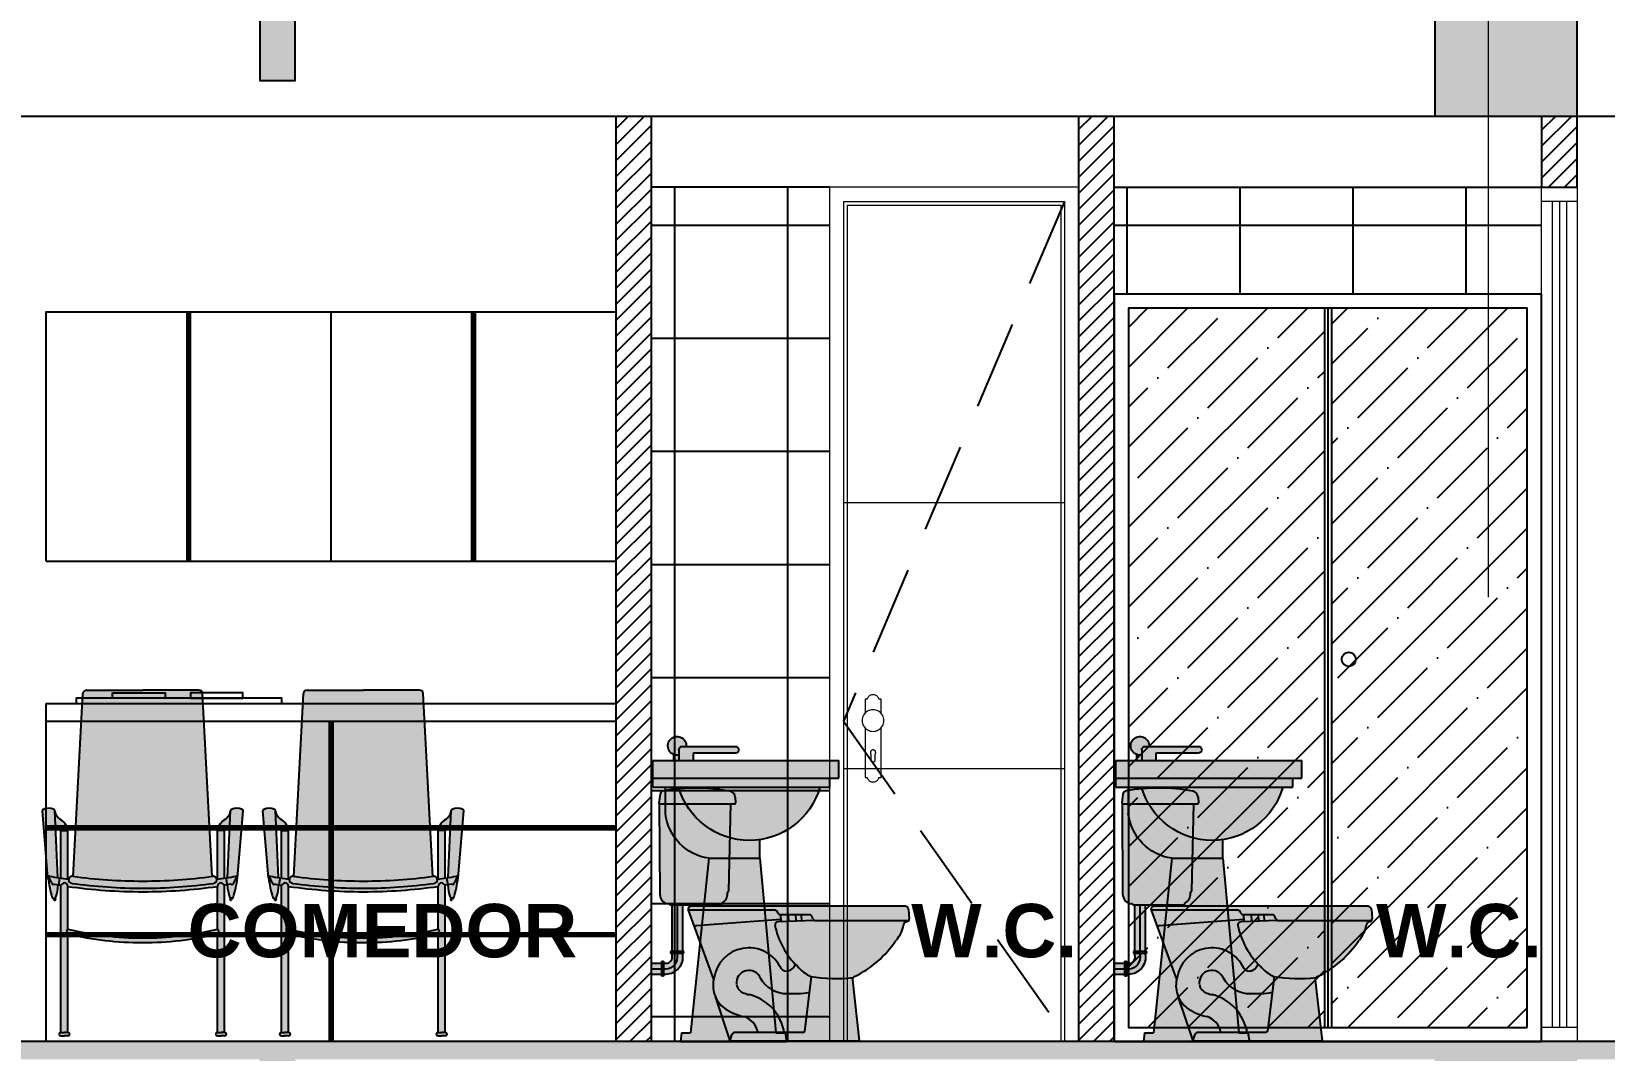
# Model space of a CAD drawing. Header units: metres. Extents: x 2750 to 2938, y 1259 to 1403.
# Drawn here: x 2896.999 to 2901.417, y 1381.647 to 1384.509 of the extents above; entities that cross this region are included whole.
import ezdxf

# ---------------------------------------------------------------- set-up
doc = ezdxf.new("R2010")
doc.units = ezdxf.units.M
doc.linetypes.add('ACAD_ISO10W100', pattern=[18, 12, -3, 0, -3])
doc.linetypes.add('HIDDEN', pattern=[0.375, 0.25, -0.125])
for name, color, linetype in [('0- Mobiliario', 1, 'Continuous'), ('255', 255, 'Continuous'), ('4', 6, 'Continuous'), ('HA', 8, 'Continuous'), ('HATCH', 250, 'Continuous'), ('MUEBLE', 250, 'Continuous'), ('MUEBLES', 1, 'Continuous'), ('MURO', 5, 'Continuous'), ('MUROP2', 1, 'Continuous'), ('PROY', 8, 'HIDDEN')]:
    doc.layers.add(name, color=color, linetype=linetype)
for name, color, linetype, lineweight in [('03-BLK.VENTANAS', 8, 'Continuous', 0), ('A-EJES', 57, 'ACAD_ISO10W100', 0), ('ARQ - Ventanas', 2, 'Continuous', 0), ('COTAS 75', 2, 'Continuous', 0), ('LF TEXTOS', 4, 'Continuous', 18)]:
    doc.layers.add(name, color=color, linetype=linetype, lineweight=lineweight)
doc.layers.add('ARQ - Fondo Secc', color=252, linetype='Continuous', lineweight=9, true_color=0x94948f)
doc.styles.get("Standard").update_dxf_attribs({"font": 'Arial.ttf'})
pattern_1 = [(90, (148.30322, 61.89457), (-0.3175, 1e-16), []), (180, (148.30322, 61.89457), (-1e-16, -0.3175), [])]
pattern_2 = [(45, (148.30322, 61.89457), (-0.1122532015, 0.1122532015), []), (45, (148.41548, 61.89457), (-0.1122532015, 0.1122532015), [0.1984375, -0.0396875, 0, -0.0396875])]
pattern_3 = [(45, (148.303224, 61.894568), (-0.0224506403, 0.0224506403), [])]

# ---------------------------------------------------------------- blocks, each defined once
blk = doc.blocks.new('LAVAMANASA')
at = {"true_color": 0xffffff, "transparency": 33554687}
h = blk.add_hatch(color=7, dxfattribs=at)
h.dxf.hatch_style = 1
h.paths.add_polyline_path([(-240.3316, -380.1862), (-240.854, -380.1862), (-240.854, -380.2362), (-240.3316, -380.2362)])
h.paths.add_polyline_path([(-240.4046, -380.1567, 0.414214), (-240.4146, -380.1467), (-240.5634, -380.1467, 0.399638), (-240.5734, -380.1562, 0.399638), (-240.5634, -380.1657), (-240.4446, -380.1657), (-240.4446, -380.1862), (-240.4046, -380.1862)])
h.paths.add_polyline_path([(-240.4257, -380.1467), (-240.4146, -380.1467, -0.414214), (-240.4046, -380.1567), (-240.4046, -380.171, 2.887828)])
h.paths.add_polyline_path([(-240.3898, -380.1694, -0.146621), (-240.4046, -380.171), (-240.4046, -380.1862), (-240.3898, -380.1862)])
h.paths.add_polyline_path([(-240.4044, -380.2612), (-240.801, -380.2612, 0.756747)])
h = blk.add_hatch(color=7, dxfattribs=at)
h.dxf.hatch_style = 1
h.paths.add_polyline_path([(-240.3316, -380.2362), (-240.829, -380.2362), (-240.829, -380.2612), (-240.3316, -380.2612)])
h = blk.add_hatch(color=7, dxfattribs=at)
h.dxf.hatch_style = 1
h.paths.add_polyline_path([(-240.3672, -380.3362), (-240.3672, -380.2612), (-240.4044, -380.2612, -0.376925), (-240.6327, -380.4091), (-240.6327, -380.4612), (-240.489, -380.4612, 0.33562)])
h = blk.add_hatch(color=7, dxfattribs=at)
h.dxf.hatch_style = 1
h.paths.add_polyline_path([(-240.489, -380.4612), (-240.6327, -380.4612), (-240.6776, -380.9512), (-240.703, -380.9512), (-240.7075, -380.9762), (-240.4098, -380.9762), (-240.4124, -380.9512), (-240.4376, -380.9512)])
at = {"layer": 'MUROP2', "transparency": 33554687}
for p, q in [((-240.4146, -380.1467), (-240.5634, -380.1467)), ((-240.854, -380.2362), (-240.854, -380.1862)), ((-240.3316, -380.1862), (-240.854, -380.1862)), ((-240.5634, -380.1657), (-240.4446, -380.1657)), ((-240.4446, -380.1657), (-240.4446, -380.1862)), ((-240.4046, -380.1567), (-240.4046, -380.1862)), ((-240.3898, -380.1694), (-240.3898, -380.1862)), ((-240.3316, -380.2612), (-240.3316, -380.1862)), ((-240.3316, -380.2362), (-240.854, -380.2362)), ((-240.829, -380.2612), (-240.829, -380.2362)), ((-240.3316, -380.2612), (-240.829, -380.2612)), ((-240.3672, -380.3362), (-240.3672, -380.2612)), ((-240.6327, -380.4612), (-240.6327, -380.4091)), ((-240.6327, -380.4612), (-240.6776, -380.9512)), ((-240.489, -380.4612), (-240.6327, -380.4612)), ((-240.489, -380.4612), (-240.4376, -380.9512)), ((-240.703, -380.9512), (-240.7075, -380.9762)), ((-240.6776, -380.9512), (-240.703, -380.9512)), ((-240.4124, -380.9512), (-240.4376, -380.9512)), ((-240.4124, -380.9512), (-240.4098, -380.9762)), ((-240.4098, -380.9762), (-240.7075, -380.9762))]:
    blk.add_line(p, q, dxfattribs=at)
for centre, radius, start, end in [((-240.5634, -380.1567), 0.01, 90, 180), ((-240.5634, -380.1557), 0.01, 180, 270), ((-240.3998, -380.1454), 0.026, 259.2545, 182.8545), ((-240.4146, -380.1567), 0.01, 0, 90), ((-240.6027, -380.2052), 0.206, 195.767, 344.233), ((-240.5107, -380.3182), 0.1447, 278.6237, 352.8348)]:
    blk.add_arc(centre, radius, start, end, dxfattribs=at)
blk = doc.blocks.new('SANI')
at = {"true_color": 0xffffff, "transparency": 33554687}
h = blk.add_hatch(color=7, dxfattribs=at)
h.dxf.hatch_style = 1
h.paths.add_polyline_path([(-294.7769, -405.9903), (-294.9753, -405.9903, -0.139177), (-294.9766, -405.9899), (-294.9748, -406.2471, 0.412108), (-294.9506, -406.2711), (-294.9484, -406.2711, 0.414214), (-294.9456, -406.2739), (-294.8043, -406.2739, 0.414214), (-294.8015, -406.2711), (-294.8015, -406.2713, -0.288345), (-294.7999, -406.2687, 0.282447), (-294.7862, -406.2475), (-294.786, -406.2401, -0.317837), (-294.7841, -406.2375, 0.317837), (-294.7822, -406.2349)])
h.paths.add_polyline_path([(-294.7638, -405.9717, 0.342108), (-294.779, -405.9548, 0.087908), (-294.9656, -405.9537, 0.330616), (-294.9749, -405.9635), (-294.9779, -405.9874, 0.450942), (-294.9753, -405.9903), (-294.7769, -405.9903), (-294.7653, -405.9903, 0.435282), (-294.7627, -405.9875)])
h = blk.add_hatch(color=7, dxfattribs=at)
h.dxf.hatch_style = 1
h.paths.add_polyline_path([(-294.9111, -406.2739), (-294.9261, -406.2739), (-294.9261, -406.405), (-294.9111, -406.405)])
h.paths.add_polyline_path([(-294.9111, -406.4127), (-294.9111, -406.41), (-294.9261, -406.41), (-294.9261, -406.4141, -0.474393), (-294.9583, -406.4534), (-294.9648, -406.4534), (-294.9648, -406.4684), (-294.9583, -406.4684, 0.463842)])
h.paths.add_polyline_path([(-294.9261, -406.4141), (-294.9261, -406.41), (-294.9411, -406.41), (-294.9411, -406.4158, -0.496717), (-294.9583, -406.4384), (-294.9648, -406.4384), (-294.9648, -406.4534), (-294.9583, -406.4534, 0.474393)], flags=17)
h.paths.add_polyline_path([(-294.9698, -406.4384), (-295, -406.4384), (-295, -406.4534), (-294.9698, -406.4534)])
h.paths.add_polyline_path([(-294.9698, -406.4534), (-295, -406.4534), (-295, -406.4684), (-294.9698, -406.4684)])
h.paths.add_polyline_path([(-294.9261, -406.2739), (-294.9411, -406.2739), (-294.9411, -406.405), (-294.9261, -406.405)])
h = blk.add_hatch(color=7, dxfattribs=at)
h.dxf.hatch_style = 1
h.paths.add_polyline_path([(-294.2868, -406.2781), (-294.6637, -406.2781), (-294.8877, -406.2781, 0.508435), (-294.8957, -406.2892), (-294.653, -406.2892, -0.303128), (-294.6452, -406.2944), (-294.6443, -406.2967, 0.303128), (-294.6365, -406.3019), (-294.5558, -406.3019, -0.303128), (-294.548, -406.3071), (-294.5454, -406.3134, 0.303128), (-294.5375, -406.3186), (-294.2768, -406.3186, 0.18576), (-294.2752, -406.3135), (-294.2771, -406.2869, 0.402704)], flags=16)
h.paths.add_polyline_path([(-294.8877, -406.2781), (-294.6637, -406.2781), (-294.2868, -406.2781, -0.402704), (-294.2771, -406.2869), (-294.2752, -406.3135, -0.18576), (-294.2768, -406.3186), (-294.5375, -406.3186, -0.079866), (-294.5402, -406.3182), (-294.644, -406.3219, 0.458511), (-294.6519, -406.3319, 0.154359), (-294.589, -406.4467, 0.108209), (-294.5517, -406.4753, 0.068905), (-294.4327, -406.4783, 0.203052), (-294.4346, -406.4846), (-294.4154, -406.6565), (-294.7727, -406.6565), (-294.7779, -406.6565), (-294.8195, -406.532, -0.153577), (-294.8243, -406.4842), (-294.8957, -406.2892), (-294.8957, -406.2892, -0.508435)])
h = blk.add_hatch(color=7, dxfattribs=at)
h.dxf.hatch_style = 1
h.paths.add_polyline_path([(-294.2771, -406.2869, 0.402704), (-294.2868, -406.2781), (-294.6637, -406.2781), (-294.8877, -406.2781, 0.508435), (-294.8957, -406.2892), (-294.653, -406.2892, -0.303128), (-294.6452, -406.2944), (-294.6443, -406.2967, 0.303128), (-294.6365, -406.3019), (-294.5558, -406.3019, -0.303128), (-294.548, -406.3071), (-294.5454, -406.3134, 0.303128), (-294.5375, -406.3186), (-294.2768, -406.3186, 0.18576), (-294.2752, -406.3135)])
h = blk.add_hatch(color=7, dxfattribs=at)
h.dxf.hatch_style = 1
h.paths.add_polyline_path([(-294.2913, -406.3312, -0.32188), (-294.2814, -406.3213, 0.188413), (-294.2768, -406.3186), (-294.5375, -406.3186, -0.079866), (-294.5402, -406.3182), (-294.644, -406.3219, 0.458511), (-294.6519, -406.3319, 0.154359), (-294.589, -406.4467, 0.108209), (-294.5517, -406.4753, 0.000909), (-294.5502, -406.4756), (-294.5691, -406.6295, -0.290447), (-294.5738, -406.6325), (-294.7643, -406.6325, 0.337397), (-294.7732, -406.6392), (-294.7779, -406.6565), (-294.7727, -406.6565), (-294.4154, -406.6565), (-294.4346, -406.4846, -0.345803), (-294.4291, -406.4757, 0.133127), (-294.3124, -406.3743), (-294.3109, -406.3723, 0.140894)])
h = blk.add_hatch(color=7, dxfattribs=at)
h.dxf.hatch_style = 1
h.paths.add_polyline_path([(-294.9648, -406.4319), (-294.9698, -406.4319), (-294.9698, -406.4384), (-294.9648, -406.4384)])
h.paths.add_polyline_path([(-294.9648, -406.4384), (-294.9698, -406.4384), (-294.9698, -406.4534), (-294.9648, -406.4534)])
h.paths.add_polyline_path([(-294.9648, -406.4534), (-294.9698, -406.4534), (-294.9698, -406.4684), (-294.9648, -406.4684)])
h.paths.add_polyline_path([(-294.9648, -406.4684), (-294.9698, -406.4684), (-294.9698, -406.474), (-294.9648, -406.474)])
h.paths.add_polyline_path([(-294.9411, -406.405), (-294.9455, -406.405), (-294.9455, -406.41), (-294.9411, -406.41)])
h.paths.add_polyline_path([(-294.9261, -406.405), (-294.9411, -406.405), (-294.9411, -406.41), (-294.9261, -406.41)])
h.paths.add_polyline_path([(-294.9111, -406.405), (-294.9261, -406.405), (-294.9261, -406.41), (-294.9111, -406.41)])
h.paths.add_polyline_path([(-294.9078, -406.405), (-294.9111, -406.405), (-294.9111, -406.41), (-294.9078, -406.41)])
at = {"color": 1, "transparency": 33554687}
for p, q in [((-294.3109, -406.3723), (-294.3124, -406.3743)), ((-295, -406.4384), (-295, -406.4684))]:
    blk.add_line(p, q, dxfattribs=at)
at = {"layer": 'MUROP2', "transparency": 33554687}
for p, q in [((-294.9749, -405.9635), (-294.9779, -405.9874)), ((-294.9748, -406.2471), (-294.9766, -405.9899)), ((-294.9753, -405.9903), (-294.7769, -405.9903)), ((-294.7769, -405.9903), (-294.7822, -406.2349)), ((-294.7769, -405.9903), (-294.7653, -405.9903)), ((-294.7638, -405.9717), (-294.7627, -405.9875)), ((-294.786, -406.2401), (-294.7862, -406.2475)), ((-294.9484, -406.2711), (-294.9506, -406.2711)), ((-294.9456, -406.2739), (-294.8043, -406.2739)), ((-294.653, -406.2892), (-294.8957, -406.2892)), ((-294.8957, -406.2894), (-294.8243, -406.4842)), ((-294.6637, -406.2781), (-294.8877, -406.2781)), ((-294.8015, -406.2711), (-294.8015, -406.2713)), ((-294.7444, -406.2781), (-294.7444, -406.2781)), ((-294.2862, -406.2781), (-294.6637, -406.2781)), ((-294.6443, -406.2967), (-294.6452, -406.2944)), ((-294.5558, -406.3019), (-294.6365, -406.3019)), ((-294.6365, -406.3019), (-294.6356, -406.3215)), ((-294.6147, -406.3019), (-294.6138, -406.3208)), ((-294.5948, -406.3019), (-294.5939, -406.3195)), ((-294.5788, -406.3019), (-294.578, -406.3188)), ((-294.5454, -406.3134), (-294.548, -406.3071)), ((-294.2771, -406.2869), (-294.2752, -406.3135)), ((-294.6358, -406.3151), (-294.8731, -406.3331)), ((-294.5402, -406.3182), (-294.644, -406.3219)), ((-294.2768, -406.3186), (-294.5375, -406.3186)), ((-294.9698, -406.474), (-294.9698, -406.4319)), ((-294.9698, -406.4319), (-294.9648, -406.4319)), ((-294.9648, -406.4319), (-294.9648, -406.474)), ((-294.9455, -406.405), (-294.9455, -406.41)), ((-294.9078, -406.405), (-294.9455, -406.405)), ((-294.9455, -406.41), (-294.9078, -406.41)), ((-294.9078, -406.41), (-294.9078, -406.405)), ((-294.9648, -406.474), (-294.9698, -406.474)), ((-294.5502, -406.4755), (-294.5691, -406.6295)), ((-294.4346, -406.4845), (-294.4154, -406.6565)), ((-294.6173, -406.5234), (-294.5886, -406.5234)), ((-294.7779, -406.6565), (-294.8195, -406.532)), ((-294.7779, -406.6565), (-294.7732, -406.6392)), ((-294.7779, -406.6565), (-294.7727, -406.6565)), ((-294.7727, -406.6565), (-294.4154, -406.6565)), ((-294.5738, -406.6325), (-294.7643, -406.6325))]:
    blk.add_line(p, q, dxfattribs=at)
for points in [[(-295, -406.4534), (-294.9583, -406.4534, 0.474393), (-294.9261, -406.4141), (-294.9261, -406.2739)], [(-295, -406.4684), (-294.9583, -406.4684, 0.463842), (-294.9111, -406.4127), (-294.9111, -406.2739)], [(-295, -406.4384), (-294.9583, -406.4384, 0.496717), (-294.9411, -406.4158), (-294.9411, -406.2739)]]:
    blk.add_lwpolyline(points, format="xyb", dxfattribs=at)
for centre, radius, start, end in [((-294.9637, -405.9649), 0.0113, 99.7308, 172.9096), ((-294.8752, -406.4808), 0.5348, 79.6353, 99.7308), ((-294.7823, -405.9731), 0.0186, 4.0904, 79.6353), ((-294.9753, -405.9877), 0.00264, 172.9096, 270), ((-294.7653, -405.9877), 0.00264, 270, 4.0904), ((-294.9506, -406.2469), 0.0242, 180.4122, 270), ((-294.8104, -406.2469), 0.0242, 295.6614, 358.7501), ((-294.7832, -406.2401), 0.00279, 108.2213, 178.7501), ((-294.785, -406.2348), 0.00279, 288.2213, 358.7501), ((-294.9456, -406.2711), 0.00279, 180, 270), ((-294.8877, -406.2866), 0.00846, 90, 199.026), ((-294.8043, -406.2711), 0.00279, 270, 0), ((-294.7987, -406.2713), 0.00279, 115.6614, 180), ((-294.653, -406.2976), 0.00846, 22.5458, 90), ((-294.6365, -406.2934), 0.00846, 202.5458, 270), ((-294.5558, -406.3103), 0.00846, 22.5458, 90), ((-294.2865, -406.2875), 0.00941, 4, 91.7395), ((-294.8737, -406.3246), 0.00846, 200.1255, 274.3371), ((-294.6436, -406.3303), 0.00846, 92.6612, 191.1891), ((-294.4391, -406.2898), 0.217, 191.1891, 226.2885), ((-294.5375, -406.3101), 0.00846, 202.5458, 270), ((-294.3726, -406.3177), 0.0825, 318.5161, 350.5954), ((-294.2795, -406.3331), 0.012, 99.226, 170.5954), ((-294.2826, -406.3141), 0.00736, 279.226, 4), ((-294.7255, -406.4934), 0.0985, 28.885, 171.2322), ((-294.5578, -406.2096), 0.2956, 295.8007, 326.1327), ((-294.6211, -406.4333), 0.0268, 276.1576, 344.619), ((-294.7459, -406.5005), 0.0801, 168.2654, 203.1897), ((-294.7459, -406.5005), 0.0801, 163.9991, 168.2654), ((-294.7255, -406.4934), 0.0351, 21.7025, 185.8056), ((-294.6189, -406.4385), 0.0849, 208.6752, 271.1302), ((-294.6188, -406.4382), 0.0218, 200.4106, 271.5416), ((-294.505, -406.3758), 0.1099, 220.1157, 244.8193), ((-294.4816, -406.0471), 0.4339, 260.7011, 276.4197), ((-294.4262, -406.4836), 0.00846, 110.5509, 185.8711), ((-294.7291, -406.4919), 0.0318, 190.7712, 251.9965), ((-294.7039, -406.429), 0.0995, 249.4035, 258.2623), ((-294.7558, -406.6538), 0.1313, 9.3654, 76.0426), ((-294.5863, -406.4022), 0.1213, 268.9094, 284.6979), ((-294.7459, -406.5005), 0.0801, 203.1897, 237.2628), ((-294.7039, -406.429), 0.1629, 238.4185, 257.6593), ((-294.7559, -406.6426), 0.0571, 10.216, 72.5038), ((-294.7643, -406.6417), 0.0092, 90, 164.577), ((-294.5738, -406.6272), 0.00523, 270, 351.7947)]:
    blk.add_arc(centre, radius, start, end, dxfattribs=at)
for p in [(-294.7779, -406.6565), (-294.6816, -406.6584)]:
    blk.add_point(p, dxfattribs=at)
blk = doc.blocks.new('A$C0EA827B6')
at = {"layer": '255'}
h = blk.add_hatch(color=256, dxfattribs=at)
h.paths.add_polyline_path([(0.0347, 0.6328, 0.264993), (0.0326, 0.6362, 0.245786), (0.0022, 0.6363, 0.303481), (0, 0.6325), (0.0158, 0.4446, -0.467966), (0.0205, 0.4486, 0.004004), (0.0435, 0.4446)])
h.paths.add_polyline_path([(0.5636, 0.6325, 0.303481), (0.5614, 0.6363, 0.117082), (0.5467, 0.64), (0.546, 0.64, 0.120113), (0.5309, 0.6362, 0.264993), (0.5288, 0.6328), (0.52, 0.4446, 0.004004), (0.5431, 0.4486, -0.467966), (0.5478, 0.4446)])
h.paths.add_polyline_path([(0.0371, 0.3835), (0.0323, 0.3824, 0.8)])
h.paths.add_polyline_path([(0.0361, 0.3884, -0.013696), (0.0358, 0.3883), (0.0312, 0.3873), (0.0323, 0.3824), (0.0371, 0.3835)])
h.paths.add_polyline_path([(0.5477, 0.444), (0.5478, 0.4446, 0.25745), (0.5459, 0.448, -0.0976), (0.5332, 0.4242, 0.286483), (0.5293, 0.4258), (0.5193, 0.4242, 0.0611), (0.5255, 0.3897, 0.164729), (0.5277, 0.3883), (0.5337, 0.387, 0.362515), (0.536, 0.3882, 0.038386)])
h.paths.add_polyline_path([(0.5324, 0.3873), (0.5275, 0.3884), (0.5264, 0.3835), (0.5313, 0.3824)])
h.paths.add_polyline_path([(0.5313, 0.3824), (0.5264, 0.3835, 0.8)])
h.paths.add_polyline_path([(0.5118, 0.01), (0.5018, 0.01), (0.4918, 0.01, 1), (0.4918, 0), (0.5018, 0), (0.5118, 0, 1)])
h.paths.add_polyline_path([(0.0718, 0.01), (0.0618, 0.01), (0.0518, 0.01, 1), (0.0518, 0), (0.0618, 0), (0.0718, 0, 1)])
h.paths.add_polyline_path([(0.4918, 0.2865, 0.201071), (0.4956, 0.2941, 0.174556), (0.4918, 0.2999, -0.059093), (0.2818, 0.275, -0.059093), (0.0718, 0.2999, 0.174556), (0.0679, 0.2941, 0.201071), (0.0718, 0.2865, 0.058232), (0.2818, 0.262, 0.058232)])
h.paths.add_polyline_path([(0.4498, 0.9614, 0.398902), (0.4398, 0.9709), (0.2818, 0.9709), (0.1238, 0.9709, 0.398902), (0.1138, 0.9614), (0.0868, 0.4482, 0.033744), (0.2818, 0.435, 0.033744), (0.4768, 0.4482)])
h.paths.add_polyline_path([(0.4811, 0.4286, 0.374898), (0.4898, 0.4385, 0.454653), (0.4784, 0.4484, -0.034031), (0.2818, 0.435, -0.033744), (0.0868, 0.4482, -0.000286), (0.0851, 0.4484, 0.454653), (0.0738, 0.4385, 0.374898), (0.0824, 0.4286, 0.034031), (0.2818, 0.415, 0.034031)])
h.paths.add_polyline_path([(0.4918, 0.42, -0.305643), (0.5013, 0.4301, -0.178667), (0.5118, 0.423), (0.5187, 0.4241), (0.5156, 0.4438, -0.004481), (0.4897, 0.4399, -0.415217), (0.4811, 0.4286, -0.034031), (0.2818, 0.415, -0.034031), (0.0824, 0.4286, -0.415217), (0.0739, 0.4399, -0.004481), (0.048, 0.4438), (0.0449, 0.4241), (0.0518, 0.423, -0.178667), (0.0622, 0.4301, -0.305643), (0.0718, 0.42, 0.035616), (0.2818, 0.405, 0.035616)])
h.paths.add_polyline_path([(0.5118, 0.5772), (0.4918, 0.5772), (0.4918, 0.4402, 0.003465), (0.5118, 0.4432)])
h.paths.add_polyline_path([(0.5269, 0.5908), (0.5287, 0.6304, -0.160372), (0.5142, 0.609, 0.218367), (0.4918, 0.5772), (0.5118, 0.5772, -0.356442)])
h.paths.add_polyline_path([(0.0494, 0.609, -0.160372), (0.0349, 0.6304), (0.0367, 0.5908, -0.356442), (0.0518, 0.5772), (0.0718, 0.5772, 0.218367)])
h.paths.add_polyline_path([(0.0718, 0.5772), (0.0518, 0.5772), (0.0518, 0.4432, 0.003465), (0.0718, 0.4402)])
h.paths.add_polyline_path([(0.0443, 0.4242), (0.0342, 0.4258, 0.286483), (0.0303, 0.4242, -0.0976), (0.0176, 0.448, 0.277847), (0.0158, 0.4443, 0.038588), (0.0276, 0.3882, 0.586845), (0.0311, 0.3878), (0.0312, 0.3873), (0.0358, 0.3883, 0.164729), (0.038, 0.3897, 0.0611)])
h.paths.add_polyline_path([(0.048, 0.4438, -0.004784), (0.0205, 0.4486, 0.187881), (0.0176, 0.448, 0.0976), (0.0303, 0.4242, -0.286483), (0.0342, 0.4258), (0.0449, 0.4241)])
h.paths.add_polyline_path([(0.0718, 0.42, 0.305144), (0.0622, 0.4301, 0.178667), (0.0518, 0.423), (0.0518, 0.01), (0.0618, 0.01), (0.0718, 0.01), (0.0718, 0.2865, -0.201071), (0.0679, 0.2941, -0.174556), (0.0718, 0.2999)])
h.paths.add_polyline_path([(0.5118, 0.423, 0.178667), (0.5013, 0.4301, 0.305144), (0.4918, 0.42), (0.4918, 0.2999, -0.174556), (0.4956, 0.2941, -0.201071), (0.4918, 0.2865), (0.4918, 0.01), (0.5018, 0.01), (0.5118, 0.01)])
h.paths.add_polyline_path([(0.5459, 0.448, 0.187881), (0.5431, 0.4486, -0.004784), (0.5156, 0.4438), (0.5187, 0.4241), (0.5293, 0.4258, -0.286483), (0.5332, 0.4242, 0.0976)])
for p, q in [((0.0868, 0.4482), (0.1138, 0.9614)), ((0.1238, 0.9709), (0.2818, 0.9709)), ((0.4398, 0.9709), (0.2818, 0.9709)), ((0.4768, 0.4482), (0.4498, 0.9614)), ((0.0158, 0.444), (0, 0.6325)), ((0.0435, 0.4446), (0.0347, 0.6328)), ((0.52, 0.4446), (0.5288, 0.6328)), ((0.546, 0.64), (0.5467, 0.64)), ((0.5477, 0.444), (0.5636, 0.6325)), ((0.0518, 0.5772), (0.0718, 0.5772)), ((0.0518, 0.4432), (0.0518, 0.5772)), ((0.0718, 0.4402), (0.0718, 0.5772)), ((0.4918, 0.4402), (0.4918, 0.5772)), ((0.5118, 0.5772), (0.4918, 0.5772)), ((0.5118, 0.4432), (0.5118, 0.5772)), ((0.048, 0.4438), (0.0449, 0.4241)), ((0.5156, 0.4438), (0.5187, 0.4241)), ((0.0342, 0.4258), (0.0518, 0.423)), ((0.0518, 0.01), (0.0518, 0.423)), ((0.0718, 0.2999), (0.0718, 0.42)), ((0.0738, 0.4385), (0.0738, 0.4385)), ((0.4898, 0.4385), (0.4898, 0.4385)), ((0.4918, 0.2999), (0.4918, 0.42)), ((0.5293, 0.4258), (0.5118, 0.423)), ((0.5118, 0.01), (0.5118, 0.423)), ((0.0299, 0.387), (0.0358, 0.3883)), ((0.0312, 0.3873), (0.0323, 0.3824)), ((0.0323, 0.3824), (0.0371, 0.3835)), ((0.0361, 0.3884), (0.0371, 0.3835)), ((0.5275, 0.3884), (0.5264, 0.3835)), ((0.5313, 0.3824), (0.5264, 0.3835)), ((0.5337, 0.387), (0.5277, 0.3883)), ((0.5324, 0.3873), (0.5313, 0.3824)), ((0.0718, 0.01), (0.0718, 0.2865)), ((0.4918, 0.01), (0.4918, 0.2865)), ((0.0518, 0.01), (0.0618, 0.01)), ((0.0718, 0.01), (0.0618, 0.01)), ((0.4918, 0.01), (0.5018, 0.01)), ((0.5118, 0.01), (0.5018, 0.01)), ((0.0518, 0), (0.0618, 0)), ((0.0718, 0), (0.0618, 0)), ((0.4918, 0), (0.5018, 0)), ((0.5118, 0), (0.5018, 0))]:
    blk.add_line(p, q)
for centre, radius, start, end in [((0.1238, 0.9609), 0.01, 90, 176.9833), ((0.4398, 0.9609), 0.01, 3.0167, 90), ((0.004, 0.6328), 0.004, 117.2751, 184.8033), ((0.0172, 0.6071), 0.0329, 62.0399, 117.2751), ((0.0308, 0.6326), 0.004, 2.6724, 62.0399), ((0.0746, 0.6417), 0.0413, 196.0503, 232.3659), ((0.489, 0.6417), 0.0413, 307.6341, 343.9497), ((0.5328, 0.6326), 0.004, 117.9601, 177.3276), ((0.5464, 0.6071), 0.0329, 62.7249, 117.9601), ((0.5596, 0.6328), 0.004, 355.1967, 62.7249), ((0.0359, 0.5747), 0.016, 8.7315, 87.2042), ((0.0259, 0.5686), 0.0467, 10.5282, 59.8007), ((0.5377, 0.5686), 0.0467, 120.1993, 169.4718), ((0.5276, 0.5747), 0.016, 92.7958, 171.2685), ((0.0198, 0.4446), 0.004, 79.6879, 190.5932), ((0.385, 0.4926), 0.3724, 187.5111, 196.2835), ((0.0846, 0.4683), 0.0699, 196.8197, 219.1173), ((0.2818, 1.8846), 1.4596, 259.6879, 261.8119), ((0.0838, 0.4385), 0.01, 82.2038, 180), ((0.2818, 1.8846), 1.4496, 262.2038, 270), ((0.2818, 1.8846), 1.4496, 270, 277.7962), ((0.4798, 0.4385), 0.01, 0, 97.7962), ((0.2818, 1.8846), 1.4596, 278.1881, 280.3121), ((0.479, 0.4683), 0.0699, 320.8827, 343.1803), ((0.1786, 0.4926), 0.3724, 343.7165, 352.4889), ((0.5438, 0.4446), 0.004, 349.4068, 100.3121), ((0.0336, 0.4218), 0.004, 80.9028, 144.8471), ((-0.0996, 0.4323), 0.1441, 342.7692, 356.755), ((0.0666, 0.4124), 0.0182, 103.8616, 144.3815), ((0.0595, 0.4179), 0.0124, 9.5181, 77.3951), ((0.2818, 1.8846), 1.4796, 261.8406, 270), ((0.0838, 0.4385), 0.01, 180, 262.2038), ((0.2818, 1.8846), 1.4696, 262.2038, 270), ((0.2818, 1.8846), 1.4696, 270, 277.7962), ((0.2818, 1.8846), 1.4796, 270, 278.1594), ((0.4798, 0.4385), 0.01, 277.7962, 0), ((0.504, 0.4179), 0.0124, 102.6049, 170.4819), ((0.497, 0.4124), 0.0182, 35.6185, 76.1384), ((0.6632, 0.4323), 0.1441, 183.245, 197.2308), ((0.53, 0.4218), 0.004, 35.1529, 99.0972), ((0.0294, 0.3889), 0.002, 202.82, 282.5253), ((0.0346, 0.3835), 0.00256, 205.2057, 359.8449), ((0.035, 0.3922), 0.004, 282.5253, 319.9424), ((0.5286, 0.3922), 0.004, 220.0576, 257.4747), ((0.529, 0.3835), 0.00256, 180.1551, 334.7943), ((0.5341, 0.3889), 0.002, 257.4747, 337.18), ((0.078, 0.2916), 0.0103, 126.7837, 166.39), ((0.0788, 0.2949), 0.0109, 184.4231, 229.8988), ((0.2818, 1.1728), 0.8978, 256.4726, 270), ((0.2818, 1.1728), 0.9108, 256.6693, 270), ((0.2818, 1.1728), 0.8978, 270, 283.5274), ((0.2818, 1.1728), 0.9108, 270, 283.3307), ((0.4856, 0.2916), 0.0103, 13.61, 53.2163), ((0.4847, 0.2949), 0.0109, 310.1012, 355.5769), ((0.0518, 0.005), 0.005, 90, 270), ((0.0718, 0.005), 0.005, 270, 90), ((0.4918, 0.005), 0.005, 90, 270), ((0.5118, 0.005), 0.005, 270, 90)]:
    blk.add_arc(centre, radius, start, end)
blk = doc.blocks.new('*U86')
at = {"layer": 'ARQ - Ventanas', "color": 8, "transparency": 33554687}
for p, q in [((103.4383, -68.1363), (105.7583, -68.1363)), ((103.4383, -68.1863), (105.7583, -68.1863)), ((105.7583, -68.2363), (103.4383, -68.2363))]:
    blk.add_line(p, q, dxfattribs=at)
at = {"layer": 'ARQ - Ventanas', "transparency": 33554687}
for p, q in [((103.4383, -68.1663), (105.7583, -68.1663)), ((103.4383, -68.1663), (105.7583, -68.1663)), ((105.7583, -68.1363), (105.7583, -68.2363)), ((105.7583, -68.1363), (105.7983, -68.1363)), ((103.4383, -68.2063), (105.7583, -68.2063)), ((105.7583, -68.2363), (105.7983, -68.2363))]:
    blk.add_line(p, q, dxfattribs=at)
blk.add_lwpolyline([(103.3983, -68.1363), (103.4383, -68.1363), (103.4383, -68.2363), (103.3983, -68.2363)], dxfattribs=at)
blk = doc.blocks.new('wdkms')
at = {"layer": 'HATCH', "transparency": 33554687}
h = blk.add_hatch(dxfattribs=at)
h.set_pattern_fill('AR-CONC', color=1, scale=0.002)
h.paths.add_polyline_path([(2803.5003, 1455.3844), (2805.9253, 1455.3844), (2805.9253, 1455.0844), (2806.0253, 1455.0844), (2806.0253, 1455.3844), (2808.6003, 1455.3844), (2808.6003, 1454.9844), (2809.0003, 1454.9844), (2809.0003, 1455.3844), (2810.7003, 1455.3844), (2810.7003, 1455.0844), (2810.8003, 1455.0844), (2810.8003, 1455.3844), (2812.8003, 1455.3844), (2812.8003, 1455.0844), (2812.9003, 1455.0844), (2812.9003, 1455.3844), (2814.4003, 1455.3844), (2814.4003, 1454.9844), (2814.8003, 1454.9844), (2814.8003, 1455.3844), (2817.7503, 1455.3844), (2817.7503, 1455.0844), (2817.8503, 1455.0844), (2817.8503, 1455.3844), (2820.8503, 1455.3844), (2820.8503, 1454.9844), (2821.2503, 1454.9844), (2821.2503, 1455.3844), (2821.9503, 1455.3844), (2821.9503, 1455.0844), (2822.0503, 1455.0844), (2822.0503, 1455.4344), (2792.2503, 1455.4344), (2792.2503, 1454.9844), (2792.6503, 1454.9844), (2792.6503, 1455.3844), (2795.9003, 1455.3844), (2795.9003, 1455.0844), (2796.0003, 1455.0844), (2796.0003, 1455.3844), (2799.2003, 1455.3844), (2799.2003, 1454.9844), (2799.6003, 1454.9844), (2799.6003, 1455.3844), (2801.6003, 1455.3844), (2801.6003, 1455.0844), (2801.7003, 1455.0844), (2801.7003, 1455.3844), (2803.1003, 1455.3844), (2803.1003, 1454.9844), (2803.5003, 1454.9844)])
at = {"layer": '4', "transparency": 33554687}
blk.add_lwpolyline([(2822.0503, 1455.4344), (2792.2503, 1455.4344)], dxfattribs=at)
blk = doc.blocks.new('skdjnmd')
at = {"layer": 'HATCH', "transparency": 33554687}
h = blk.add_hatch(dxfattribs=at)
h.set_pattern_fill('AR-CONC', color=1, scale=0.002)
h.paths.add_polyline_path([(2810.2865, 1465.478), (2799.0365, 1465.478), (2799.0365, 1465.028), (2799.4365, 1465.028), (2799.4365, 1465.428), (2802.6865, 1465.428), (2802.6865, 1465.128), (2802.7865, 1465.128), (2802.7865, 1465.428), (2805.9865, 1465.428), (2805.9865, 1465.028), (2806.3865, 1465.028), (2806.3865, 1465.428), (2808.3865, 1465.428), (2808.3865, 1465.128), (2808.4865, 1465.128), (2808.4865, 1465.428), (2809.8865, 1465.428), (2809.8865, 1465.028), (2810.2865, 1465.028)])
h.paths.add_polyline_path([(2815.7865, 1465.428), (2817.4865, 1465.428), (2817.4865, 1465.128), (2817.5865, 1465.128), (2817.5865, 1465.428), (2819.5865, 1465.428), (2819.5865, 1465.128), (2819.6865, 1465.128), (2819.6865, 1465.428), (2821.1865, 1465.428), (2821.1865, 1465.028), (2821.5865, 1465.028), (2821.5865, 1465.428), (2824.5365, 1465.428), (2824.5365, 1465.128), (2824.6365, 1465.128), (2824.6365, 1465.428), (2827.6365, 1465.428), (2827.6365, 1465.028), (2828.0365, 1465.028), (2828.0365, 1465.428), (2828.7365, 1465.428), (2828.7365, 1465.128), (2828.8365, 1465.128), (2828.8365, 1465.478), (2814.2865, 1465.478), (2814.2865, 1465.128), (2814.3865, 1465.128), (2814.3865, 1465.428), (2815.3865, 1465.428), (2815.3865, 1465.028), (2815.7865, 1465.028)])
at = {"layer": '4', "transparency": 33554687}
blk.add_lwpolyline([(2810.2865, 1465.478), (2799.0365, 1465.478), (2799.0365, 1465.028), (2799.4365, 1465.028), (2799.4365, 1465.428), (2802.6865, 1465.428), (2802.6865, 1465.128), (2802.7865, 1465.128), (2802.7865, 1465.428), (2805.9865, 1465.428), (2805.9865, 1465.028), (2806.3865, 1465.028), (2806.3865, 1465.428), (2808.3865, 1465.428), (2808.3865, 1465.128), (2808.4865, 1465.128), (2808.4865, 1465.428), (2809.8865, 1465.428), (2809.8865, 1465.028), (2810.2865, 1465.028), (2810.2865, 1465.478)], dxfattribs=at)
at = {"layer": '4', "color": 1, "transparency": 33554687}
blk.add_lwpolyline([(2799.4365, 1465.028), (2809.8865, 1465.028)], dxfattribs=at)

msp = doc.modelspace()

# ---------------------------------------------------------------- hatches: boundary and pattern name
at = {"layer": 'HA', "transparency": 33554687}
h = msp.add_hatch(dxfattribs=at)
h.set_pattern_fill('ANSI31', color=1, scale=0.01)
h.set_pattern_definition(pattern_3)
h.paths.add_polyline_path([(2898.74, 1384.2716), (2898.64, 1384.2716), (2898.64, 1381.6716), (2898.74, 1381.6716)])
h = msp.add_hatch(dxfattribs=at)
h.set_pattern_fill('ANSI31', color=1, scale=0.01)
h.set_pattern_definition(pattern_3)
h.paths.add_polyline_path([(2900.0401, 1384.2716), (2899.94, 1384.2716), (2899.94, 1381.6716), (2900.0401, 1381.6716)])
at = {"layer": 'MURO', "transparency": 33554687}
h = msp.add_hatch(dxfattribs=at)
h.set_pattern_fill('ANSI31', color=1, scale=0.01)
h.set_pattern_definition(pattern_3)
h.paths.add_polyline_path([(2901.34, 1384.0716), (2901.34, 1384.2716), (2901.24, 1384.2716), (2901.24, 1384.0716)])
h = msp.add_hatch(dxfattribs=at)
h.set_pattern_fill('ANSI37', color=8, scale=0.1, angle=45)
h.set_pattern_definition(pattern_1)
h.paths.add_polyline_path([(2898.74, 1381.6716), (2899.24, 1381.6716), (2899.24, 1384.0716), (2898.74, 1384.0716)])
h = msp.add_hatch(dxfattribs=at)
h.set_pattern_fill('ANSI37', color=8, scale=0.1, angle=45)
h.set_pattern_definition(pattern_1)
h.paths.add_polyline_path([(2901.24, 1384.0716), (2900.0401, 1384.0716), (2900.0401, 1383.7716), (2901.24, 1383.7716)])
h = msp.add_hatch(dxfattribs=at)
h.set_pattern_fill('ANSI35', color=8, scale=0.025)
h.set_pattern_definition(pattern_2)
h.paths.add_polyline_path([(2900.63, 1383.7316), (2900.0801, 1383.7316), (2900.0801, 1381.7116), (2900.63, 1381.7116)])
h = msp.add_hatch(dxfattribs=at)
h.set_pattern_fill('ANSI35', color=8, scale=0.025)
h.set_pattern_definition(pattern_2)
h.paths.add_polyline_path([(2901.2, 1383.7316), (2900.65, 1383.7316), (2900.65, 1381.7116), (2901.2, 1381.7116)])

# ---------------------------------------------------------------- linework, layer by layer
at = {"layer": '0- Mobiliario', "transparency": 33554687}
for p, q in [((2897.435, 1383.7216), (2897.435, 1383.0216)), ((2897.44, 1383.7216), (2897.44, 1383.0216)), ((2897.44, 1383.7216), (2897.44, 1383.0216)), ((2897.445, 1383.7216), (2897.445, 1383.0216)), ((2897.84, 1383.7216), (2897.84, 1383.0216)), ((2898.235, 1383.7216), (2898.235, 1383.0216)), ((2898.24, 1383.7216), (2898.24, 1383.0216)), ((2898.24, 1383.7216), (2898.24, 1383.0216)), ((2898.245, 1383.7216), (2898.245, 1383.0216)), ((2897.04, 1382.5716), (2897.04, 1382.6216)), ((2897.04, 1382.6216), (2898.64, 1382.6216)), ((2897.04, 1381.6716), (2897.04, 1382.5716)), ((2897.04, 1382.5716), (2898.64, 1382.5716)), ((2897.835, 1382.5716), (2897.835, 1381.6716)), ((2897.84, 1382.5716), (2897.84, 1381.6716)), ((2897.845, 1382.5716), (2897.845, 1381.6716)), ((2897.84, 1382.2766), (2897.04, 1382.2766)), ((2897.84, 1382.2716), (2897.04, 1382.2716)), ((2897.84, 1382.2666), (2897.04, 1382.2666)), ((2898.64, 1382.2766), (2897.84, 1382.2766)), ((2898.64, 1382.2716), (2897.84, 1382.2716)), ((2898.64, 1382.2666), (2897.84, 1382.2666)), ((2897.84, 1381.9766), (2897.04, 1381.9766)), ((2897.84, 1381.9716), (2897.04, 1381.9716)), ((2897.84, 1381.9666), (2897.04, 1381.9666)), ((2898.64, 1381.9766), (2897.84, 1381.9766)), ((2898.64, 1381.9716), (2897.84, 1381.9716)), ((2898.64, 1381.9666), (2897.84, 1381.9666))]:
    msp.add_line(p, q, dxfattribs=at)
for points in [[(2897.04, 1383.0216), (2897.04, 1383.7216), (2898.64, 1383.7216)], [(2897.04, 1383.0216), (2898.64, 1383.0216)]]:
    msp.add_lwpolyline(points, dxfattribs=at)
at = {"layer": '03-BLK.VENTANAS', "color": 8, "transparency": 33554687}
for p, q in [((2899.94, 1384.0716), (2899.94, 1381.6716)), ((2899.9, 1384.0316), (2899.9, 1381.6716)), ((2899.89, 1384.0216), (2899.89, 1381.6716))]:
    msp.add_line(p, q, dxfattribs=at)
for points in [[(2899.24, 1384.0716), (2899.24, 1381.6716)], [(2899.94, 1384.0716), (2899.24, 1384.0716)], [(2899.28, 1384.0316), (2899.28, 1381.6716)], [(2899.28, 1384.0316), (2899.9, 1384.0316)], [(2899.29, 1384.0216), (2899.29, 1381.6716)], [(2899.29, 1384.0216), (2899.89, 1384.0216)], [(2899.9, 1383.185), (2899.28, 1383.185)], [(2899.9, 1382.4383), (2899.28, 1382.4383)]]:
    msp.add_lwpolyline(points, dxfattribs=at)
at = {"layer": 'A-EJES', "transparency": 33554687}
msp.add_lwpolyline([(2901.09, 1394.9202), (2901.09, 1378.1216)], dxfattribs=at)
at = {"layer": 'ARQ - Fondo Secc', "color": 8, "transparency": 33554687}
for p, q in [((2899.34, 1382.6336), (2899.34, 1382.5941)), ((2899.3457, 1382.6336), (2899.34, 1382.6336)), ((2899.3465, 1382.6357), (2899.3457, 1382.6336)), ((2899.3475, 1382.6377), (2899.3465, 1382.6357)), ((2899.3488, 1382.6395), (2899.3475, 1382.6377)), ((2899.3503, 1382.6412), (2899.3488, 1382.6395)), ((2899.352, 1382.6427), (2899.3503, 1382.6412)), ((2899.3539, 1382.6439), (2899.352, 1382.6427)), ((2899.3559, 1382.6449), (2899.3539, 1382.6439)), ((2899.3581, 1382.6456), (2899.3559, 1382.6449)), ((2899.3603, 1382.646), (2899.3581, 1382.6456)), ((2899.3625, 1382.6461), (2899.3603, 1382.646)), ((2899.3647, 1382.646), (2899.3625, 1382.6461)), ((2899.3669, 1382.6456), (2899.3647, 1382.646)), ((2899.3691, 1382.6449), (2899.3669, 1382.6456)), ((2899.3711, 1382.6439), (2899.3691, 1382.6449)), ((2899.373, 1382.6427), (2899.3711, 1382.6439)), ((2899.3747, 1382.6412), (2899.373, 1382.6427)), ((2899.3762, 1382.6395), (2899.3747, 1382.6412)), ((2899.3775, 1382.6377), (2899.3762, 1382.6395)), ((2899.3785, 1382.6357), (2899.3775, 1382.6377)), ((2899.3793, 1382.6336), (2899.3785, 1382.6357)), ((2899.385, 1382.6336), (2899.3793, 1382.6336)), ((2899.385, 1382.5941), (2899.385, 1382.6336)), ((2899.385, 1382.5941), (2899.385, 1382.6336)), ((2899.3323, 1382.5776), (2899.332, 1382.5736)), ((2899.332, 1382.5736), (2899.3323, 1382.5696)), ((2899.333, 1382.5815), (2899.3323, 1382.5776)), ((2899.3323, 1382.5696), (2899.333, 1382.5657)), ((2899.3343, 1382.5853), (2899.333, 1382.5815)), ((2899.3361, 1382.5889), (2899.3343, 1382.5853)), ((2899.3383, 1382.5922), (2899.3361, 1382.5889)), ((2899.3409, 1382.5952), (2899.3383, 1382.5922)), ((2899.3439, 1382.5978), (2899.3409, 1382.5952)), ((2899.3472, 1382.6), (2899.3439, 1382.5978)), ((2899.3508, 1382.6018), (2899.3472, 1382.6)), ((2899.3546, 1382.6031), (2899.3508, 1382.6018)), ((2899.3585, 1382.6038), (2899.3546, 1382.6031)), ((2899.3625, 1382.6041), (2899.3585, 1382.6038)), ((2899.3665, 1382.6038), (2899.3625, 1382.6041)), ((2899.3704, 1382.6031), (2899.3665, 1382.6038)), ((2899.3742, 1382.6018), (2899.3704, 1382.6031)), ((2899.3777, 1382.6), (2899.3742, 1382.6018)), ((2899.3811, 1382.5978), (2899.3777, 1382.6)), ((2899.3841, 1382.5952), (2899.3811, 1382.5978)), ((2899.3867, 1382.5922), (2899.3841, 1382.5952)), ((2899.3889, 1382.5889), (2899.3867, 1382.5922)), ((2899.3907, 1382.5853), (2899.3889, 1382.5889)), ((2899.392, 1382.5815), (2899.3907, 1382.5853)), ((2899.3927, 1382.5776), (2899.392, 1382.5815)), ((2899.392, 1382.5657), (2899.3927, 1382.5696)), ((2899.393, 1382.5736), (2899.3927, 1382.5776)), ((2899.3927, 1382.5696), (2899.393, 1382.5736)), ((2899.333, 1382.5657), (2899.3343, 1382.5619)), ((2899.3343, 1382.5619), (2899.3361, 1382.5584)), ((2899.3361, 1382.5584), (2899.3383, 1382.555)), ((2899.3383, 1382.555), (2899.3409, 1382.552)), ((2899.34, 1382.5531), (2899.34, 1382.4136)), ((2899.3409, 1382.552), (2899.3439, 1382.5494)), ((2899.3439, 1382.5494), (2899.3472, 1382.5472)), ((2899.3472, 1382.5472), (2899.3508, 1382.5454)), ((2899.3508, 1382.5454), (2899.3546, 1382.5441)), ((2899.3546, 1382.5441), (2899.3585, 1382.5434)), ((2899.3585, 1382.5434), (2899.3625, 1382.5431)), ((2899.3625, 1382.5431), (2899.3665, 1382.5434)), ((2899.3665, 1382.5434), (2899.3704, 1382.5441)), ((2899.3704, 1382.5441), (2899.3742, 1382.5454)), ((2899.3742, 1382.5454), (2899.3777, 1382.5472)), ((2899.3777, 1382.5472), (2899.3811, 1382.5494)), ((2899.3811, 1382.5494), (2899.3841, 1382.552)), ((2899.3841, 1382.552), (2899.3867, 1382.555)), ((2899.385, 1382.4136), (2899.385, 1382.5531)), ((2899.385, 1382.4136), (2899.385, 1382.5531)), ((2899.3867, 1382.555), (2899.3889, 1382.5584)), ((2899.3889, 1382.5584), (2899.3907, 1382.5619)), ((2899.3907, 1382.5619), (2899.392, 1382.5657)), ((2899.3552, 1382.4851), (2899.355, 1382.4841)), ((2899.355, 1382.4841), (2899.355, 1382.4831)), ((2899.355, 1382.4831), (2899.3552, 1382.4822)), ((2899.3554, 1382.486), (2899.3552, 1382.4851)), ((2899.3552, 1382.4822), (2899.3554, 1382.4812)), ((2899.3558, 1382.4869), (2899.3554, 1382.486)), ((2899.3554, 1382.4812), (2899.3558, 1382.4803)), ((2899.3563, 1382.4877), (2899.3558, 1382.4869)), ((2899.3558, 1382.4803), (2899.3562, 1382.4795)), ((2899.3562, 1382.4795), (2899.3568, 1382.4787)), ((2899.3569, 1382.4885), (2899.3563, 1382.4877)), ((2899.3576, 1382.4892), (2899.3569, 1382.4885)), ((2899.3584, 1382.4898), (2899.3576, 1382.4892)), ((2899.3592, 1382.4903), (2899.3584, 1382.4898)), ((2899.3601, 1382.4906), (2899.3592, 1382.4903)), ((2899.361, 1382.4909), (2899.3601, 1382.4906)), ((2899.362, 1382.491), (2899.361, 1382.4909)), ((2899.363, 1382.491), (2899.362, 1382.491)), ((2899.3639, 1382.4909), (2899.363, 1382.491)), ((2899.3649, 1382.4906), (2899.3639, 1382.4909)), ((2899.3658, 1382.4903), (2899.3649, 1382.4906)), ((2899.3666, 1382.4898), (2899.3658, 1382.4903)), ((2899.3674, 1382.4892), (2899.3666, 1382.4898)), ((2899.3681, 1382.4885), (2899.3674, 1382.4892)), ((2899.3687, 1382.4877), (2899.3681, 1382.4885)), ((2899.3682, 1382.4787), (2899.3688, 1382.4795)), ((2899.3692, 1382.4869), (2899.3687, 1382.4877)), ((2899.3688, 1382.4795), (2899.3692, 1382.4803)), ((2899.3696, 1382.486), (2899.3692, 1382.4869)), ((2899.3692, 1382.4803), (2899.3696, 1382.4812)), ((2899.3698, 1382.4851), (2899.3696, 1382.486)), ((2899.3696, 1382.4812), (2899.3698, 1382.4822)), ((2899.37, 1382.4841), (2899.3698, 1382.4851)), ((2899.3698, 1382.4822), (2899.37, 1382.4831)), ((2899.37, 1382.4831), (2899.37, 1382.4841)), ((2899.3568, 1382.4787), (2899.3575, 1382.478)), ((2899.3575, 1382.4611), (2899.3575, 1382.478)), ((2899.3575, 1382.4605), (2899.3575, 1382.4611)), ((2899.3577, 1382.4598), (2899.3575, 1382.4605)), ((2899.3579, 1382.4592), (2899.3577, 1382.4598)), ((2899.3582, 1382.4586), (2899.3579, 1382.4592)), ((2899.3585, 1382.4581), (2899.3582, 1382.4586)), ((2899.359, 1382.4576), (2899.3585, 1382.4581)), ((2899.3595, 1382.4571), (2899.359, 1382.4576)), ((2899.36, 1382.4568), (2899.3595, 1382.4571)), ((2899.3606, 1382.4565), (2899.36, 1382.4568)), ((2899.3612, 1382.4563), (2899.3606, 1382.4565)), ((2899.3618, 1382.4562), (2899.3612, 1382.4563)), ((2899.3625, 1382.4561), (2899.3618, 1382.4562)), ((2899.3632, 1382.4562), (2899.3625, 1382.4561)), ((2899.3638, 1382.4563), (2899.3632, 1382.4562)), ((2899.3644, 1382.4565), (2899.3638, 1382.4563)), ((2899.365, 1382.4568), (2899.3644, 1382.4565)), ((2899.3655, 1382.4571), (2899.365, 1382.4568)), ((2899.366, 1382.4576), (2899.3655, 1382.4571)), ((2899.3665, 1382.4581), (2899.366, 1382.4576)), ((2899.3668, 1382.4586), (2899.3665, 1382.4581)), ((2899.3671, 1382.4592), (2899.3668, 1382.4586)), ((2899.3673, 1382.4598), (2899.3671, 1382.4592)), ((2899.3675, 1382.4605), (2899.3673, 1382.4598)), ((2899.3675, 1382.478), (2899.3682, 1382.4787)), ((2899.3675, 1382.478), (2899.3675, 1382.4611)), ((2899.3675, 1382.4611), (2899.3675, 1382.4605)), ((2899.34, 1382.4136), (2899.3457, 1382.4136)), ((2899.3457, 1382.4136), (2899.3465, 1382.4115)), ((2899.3465, 1382.4115), (2899.3475, 1382.4095)), ((2899.3475, 1382.4095), (2899.3488, 1382.4077)), ((2899.3488, 1382.4077), (2899.3503, 1382.406)), ((2899.3503, 1382.406), (2899.352, 1382.4046)), ((2899.352, 1382.4046), (2899.3539, 1382.4033)), ((2899.3539, 1382.4033), (2899.3559, 1382.4024)), ((2899.3559, 1382.4024), (2899.3581, 1382.4017)), ((2899.3581, 1382.4017), (2899.3603, 1382.4012)), ((2899.3603, 1382.4012), (2899.3625, 1382.4011)), ((2899.3625, 1382.4011), (2899.3647, 1382.4012)), ((2899.3647, 1382.4012), (2899.3669, 1382.4017)), ((2899.3669, 1382.4017), (2899.3691, 1382.4024)), ((2899.3691, 1382.4024), (2899.3711, 1382.4033)), ((2899.3711, 1382.4033), (2899.373, 1382.4046)), ((2899.373, 1382.4046), (2899.3747, 1382.406)), ((2899.3747, 1382.406), (2899.3762, 1382.4077)), ((2899.3762, 1382.4077), (2899.3775, 1382.4095)), ((2899.3775, 1382.4095), (2899.3785, 1382.4115)), ((2899.3785, 1382.4115), (2899.3793, 1382.4136)), ((2899.3793, 1382.4136), (2899.385, 1382.4136))]:
    msp.add_line(p, q, dxfattribs=at)
at = {"layer": 'MUEBLE', "transparency": 33554687}
msp.add_lwpolyline([(2897.1242, 1382.6216), (2897.7021, 1382.6216), (2897.7021, 1382.6366), (2897.1242, 1382.6366)], close=True, dxfattribs=at)
at = {"layer": 'MUEBLE', "ltscale": 1.5, "transparency": 33554687}
for points in [[(2897.2267, 1382.6516), (2897.3744, 1382.6516), (2897.3744, 1382.6366), (2897.2267, 1382.6366)], [(2897.4454, 1382.6366), (2897.5931, 1382.6366), (2897.5931, 1382.6516), (2897.4454, 1382.6516)]]:
    msp.add_lwpolyline(points, close=True, dxfattribs=at)
at = {"layer": 'MURO', "transparency": 33554687}
for p, q in [((2898.64, 1384.2716), (2898.64, 1381.6716)), ((2898.74, 1381.6716), (2898.74, 1384.2716)), ((2899.94, 1384.2716), (2899.94, 1381.6716)), ((2900.0401, 1381.6716), (2900.0401, 1384.2716))]:
    msp.add_line(p, q, dxfattribs=at)
at = {"layer": 'MURO', "color": 8, "transparency": 33554687}
for p, q in [((2899.24, 1384.0716), (2898.74, 1384.0716)), ((2900.0401, 1384.0716), (2901.24, 1384.0716)), ((2900.63, 1383.7316), (2900.63, 1381.7116)), ((2900.64, 1383.7316), (2900.64, 1381.7116)), ((2900.65, 1383.7316), (2900.65, 1381.7116))]:
    msp.add_line(p, q, dxfattribs=at)
at = {"layer": 'MURO', "transparency": 33554687}
msp.add_lwpolyline([(2901.24, 1384.2716), (2901.24, 1384.0716), (2901.34, 1384.0716), (2901.34, 1384.2716)], dxfattribs=at)
at = {"layer": 'MURO', "color": 8, "transparency": 33554687}
msp.add_lwpolyline([(2901.24, 1381.6716), (2901.24, 1383.7716), (2900.0401, 1383.7716), (2900.0401, 1381.6716), (2901.24, 1381.6716)], dxfattribs=at)
msp.add_lwpolyline([(2901.2, 1381.7116), (2901.2, 1383.7316), (2900.0801, 1383.7316), (2900.0801, 1381.7116)], close=True, dxfattribs=at)
msp.add_circle((2900.6987, 1382.7454), 0.0199, dxfattribs=at)
at = {"layer": 'PROY', "color": 8, "transparency": 33554687}
msp.add_lwpolyline([(2899.9, 1384.0316), (2899.28, 1382.5716), (2899.9, 1381.6916)], dxfattribs=at)

# ---------------------------------------------------------------- block references
at = {"layer": '4', "color": 1, "transparency": 33554687}
for name, p in [('skdjnmd', (94.9535, -80.7564)), ('wdkms', (101.7397, -73.7627))]:
    msp.add_blockref(name, p, dxfattribs=at)
at = {"layer": 'ARQ - Ventanas', "transparency": 33554687, "rotation": 269.9999999999977}
msp.add_blockref('*U86', (2969.4763, 1487.4699), dxfattribs=at)
at = {"layer": 'COTAS 75', "transparency": 33554687, "xscale": -1}
for p in [(2658.4124, 1762.6478), (2659.7124, 1762.6478)]:
    msp.add_blockref('LAVAMANASA', p, dxfattribs=at)
at = {"layer": 'COTAS 75', "transparency": 33554687}
for p in [(3193.7392, 1788.33), (3195.0393, 1788.33)]:
    msp.add_blockref('SANI', p, dxfattribs=at)
at = {"layer": 'MUEBLES', "transparency": 33554687}
for p in [(2897.0297, 1381.6877), (2897.6493, 1381.6877)]:
    msp.add_blockref('A$C0EA827B6', p, dxfattribs=at)

# ---------------------------------------------------------------- texts
at = {"layer": 'LF TEXTOS', "transparency": 33554687, "char_height": 0.15, "attachment_point": 1}
for s, insert in [('{\\fArial|b1|i0|c0|p34;COMEDOR  }', (2897.4378, 1382.0585)), ('{\\fArial|b1|i0|c0|p34;W.C. }', (2899.4699, 1382.0585)), ('{\\fArial|b1|i0|c0|p34;W.C. }', (2900.7754, 1382.0585))]:
    msp.add_mtext(s, dxfattribs=dict(at, insert=insert))

doc.saveas('drawing.dxf')
